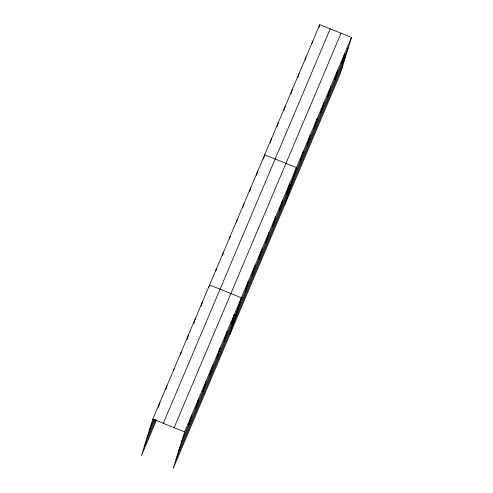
<?xml version="1.0" encoding="UTF-8"?>
<svg xmlns="http://www.w3.org/2000/svg" width="493" height="493" viewBox="0 0 493 493"><rect width="100%" height="100%" fill="white"/><g stroke="black" fill="none" stroke-linecap="round" stroke-linejoin="round"><path stroke-width="0.74" d="M351.534 37.431L184.604 431.88L173.246 468.35L340.176 73.901L351.534 37.431L319.754 24.65L152.824 419.099L141.466 455.569L156.54 419.944M158.37 407.31L159.917 402.331M165.685 389.834L167.016 385.569M173.444 370.939L174.109 368.807M180.315 354.886L181.202 352.039M186.97 339.541L188.295 335.277M193.841 323.488L195.394 318.515M201.156 306.011L202.487 301.747M208.915 287.117L209.58 284.985L241.36 297.772L230.003 334.236M215.805 270.848L216.464 268.716M222.466 255.288L223.354 252.441M229.35 239.013L230.237 236.172M236.239 222.744L237.127 219.903M242.679 207.892L244.01 203.634M249.569 191.623L250.894 187.358M256.452 175.354L257.784 171.089M263.342 159.079L264.667 154.82L296.447 167.602L285.09 204.071M270.226 142.81L271.551 138.545M277.109 126.541L278.44 122.276M283.999 110.266L285.324 106.007M290.882 93.997L292.207 89.732M188.603 425.065L191.697 415.118M297.766 77.728L299.097 73.463M195.696 408.303L198.796 398.356M305.099 60.035L305.98 57.194M202.789 391.541L205.889 381.588M311.983 43.766L312.87 40.919M209.882 374.772L212.982 364.826M318.866 27.491L319.754 24.65M216.982 358.01L220.075 348.064M224.075 341.248L227.174 331.296M231.168 324.48L234.267 314.534M245.15 291.449L248.244 281.497M252.034 275.174L255.134 265.228M258.917 258.905L262.017 248.959M265.807 242.636L268.907 232.684M272.691 226.361L275.79 216.415M279.574 210.092L282.674 200.146M286.464 193.823L289.564 183.871M300.237 161.279L303.331 151.333M307.121 145.01L310.22 135.057M314.004 128.735L317.104 118.788M320.894 112.466L323.987 102.519M327.777 96.197L330.877 86.244M334.661 79.921L337.76 69.975M341.55 63.652L344.65 53.706M149.724 429.046L153.865 419.266M147 437.796L154.685 419.635M144.19 446.812L155.72 419.574M163.312 423.314L330.242 28.871M174.115 427.665L341.045 33.216M181.504 441.833L348.434 47.383M178.78 450.584L345.71 56.134M175.97 459.599L342.9 65.15M152.824 419.099L184.604 431.88"/></g></svg>
